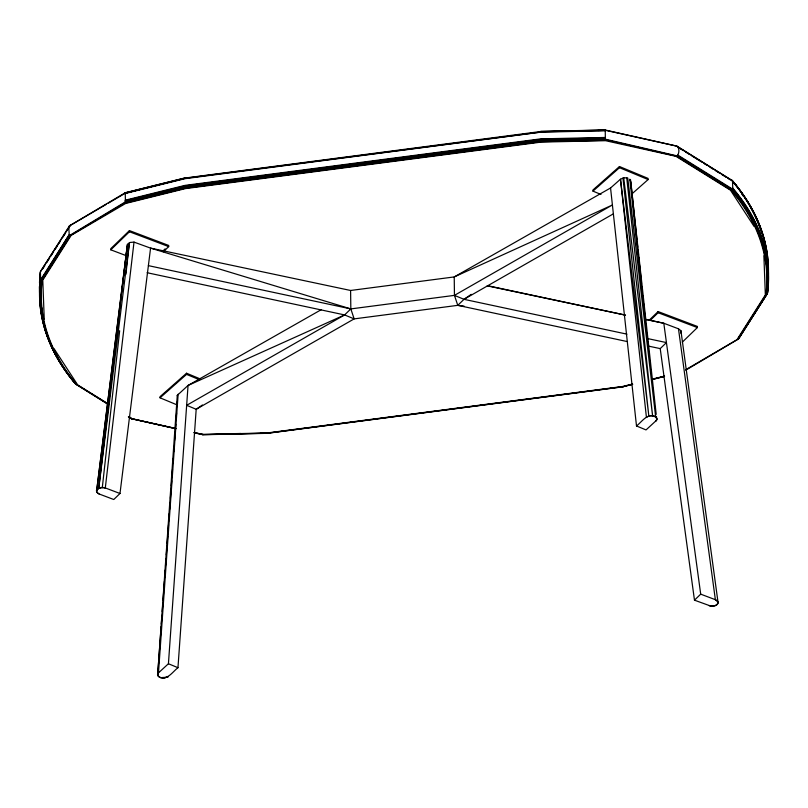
<?xml version="1.0" encoding="UTF-8"?>
<svg xmlns="http://www.w3.org/2000/svg" width="808" height="808" viewBox="0 0 808 808"><rect width="100%" height="100%" fill="white"/><g stroke="black" fill="none" stroke-linecap="round" stroke-linejoin="round"><path stroke-width="1.21" d="M108.08 404.111L77.083 384.84A322.089 196.071 -0.7 0 1 42.218 280.083L70.569 235.36L125.452 202.475L125.25 192.728L185.163 177.871M761.833 233.764A322.089 196.071 -0.7 0 0 731.442 180.002L732.523 180.942A322.089 196.071 -0.7 0 1 767.388 285.699L767.226 293.748L738.876 338.481L737.553 339.511L765.903 294.789A322.089 196.071 -0.7 0 0 731.018 190.042L676.518 156.136L605.364 139.733L605.242 129.967L540.845 131.371M680.76 333.149L680.922 330.694L678.478 328.805L663.802 323.25L645.299 319.301L663.802 323.25L700.698 594.153L694.476 600.172L711.05 606.182L715.04 605.818L717.655 604L717.817 601.596L715.373 599.698L700.698 594.153M321.433 309.565L188.052 385.446L177.285 395.344L157.712 674.316L161.156 626.553M178.144 394.213L158.509 672.509L157.479 674.852L159.186 677.064C167.195 680.912 172.569 671.791 177.962 667.701L196.192 409.282L202.424 404.98M168.054 676.468L164.812 677.892L160.792 677.73L158.025 676.084L157.651 673.64L168.428 663.742L188.052 385.446L344.612 314.928L350.834 308.909L454.45 295.364L612.413 204.98L454.227 276.932L350.601 290.476L150.571 248.117L134.007 242.107L130.007 242.471L127.391 244.238L98.728 488.315L96.364 490.799L97.576 493.132L99.081 493.961L113.766 499.516L119.988 493.496L150.571 248.117L350.834 308.909L354.156 318.887L196.192 409.282L186.658 405.313L344.612 314.928L354.156 318.887L457.772 305.343L464.014 306.091M161.337 624.039L161.974 615.241M162.246 611.474L162.792 603.93M163.064 600.162L163.6 592.617M163.873 588.85L164.418 581.305M164.691 577.538L165.236 569.994M165.509 566.226L166.054 558.682M166.327 554.914L166.872 547.37M167.145 543.602L167.69 536.058M167.953 532.28L168.498 524.745M168.771 520.968L169.316 513.433M169.589 509.656L170.044 503.374M170.407 498.344L170.862 492.062M171.316 485.78L171.68 480.75M172.124 474.468L172.488 469.438M172.942 463.156L173.306 458.126M173.76 451.844L174.124 446.814M174.578 440.532L174.942 435.502M175.397 429.22L175.76 424.19M176.215 417.898L176.568 412.878M177.023 406.586L177.386 401.566M102.303 487.557L119.655 330.724M125.907 274.266L129.371 242.895L98.728 488.315L96.798 489.618L96.647 492.072L99.081 493.961M134.007 242.107L105.303 487.941L119.988 493.496M98.788 488.274L103.414 487.487L105.303 487.941L101.424 487.446L97.849 488.608L96.718 490.264L127.351 244.844M96.718 490.264L127.23 246.692M202.959 434.3L194.173 432.805M39.511 282.891A322.089 196.071 -0.7 0 1 40.4 271.892L69.478 225.816L125.25 192.728M40.4 271.892L40.612 279.012A322.089 196.071 -0.7 0 0 75.477 383.77L76.558 384.709A322.089 196.071 -0.7 0 1 41.693 279.952L70.043 235.219L125.361 201.909L185.184 187.062L540.956 140.552L605.263 139.168L677.043 155.863L731.563 189.759L732.735 188.062L732.523 180.942M739.249 337.552L738.876 338.481M655.955 421.16L656.985 418.817L655.278 416.595C647.269 412.757 641.895 421.867 636.502 425.968L646.036 429.927L656.813 420.019L656.439 417.584L653.672 415.938L649.652 415.767L646.41 417.201L620.473 179.214L623.705 177.78L627.735 177.952L655.692 417.14L629.826 179.194L630.866 182.042L636.906 239.633M676.518 156.136C679.589 154.631 679.841 146.925 676.397 145.975L730.917 179.871M42.763 268.862L44.794 265.66M46.814 262.469L49.52 258.207M50.874 256.075L53.57 251.823M54.924 249.692L57.62 245.43M58.974 243.299L60.317 241.168M63.024 236.916L65.044 233.714M67.074 230.522L70.448 225.2L40.774 270.963M69.478 225.816L68.751 227.159L69.225 234.673L40.875 279.396A322.089 196.071 -0.7 0 0 75.74 384.154L108.171 404.414M69.225 234.673L41.238 279.719A322.089 196.071 -0.7 0 0 76.103 384.477M677.841 155.106L732.361 188.991A322.089 196.071 -0.7 0 1 767.236 293.748L738.068 339.239L685.891 370.084M738.522 338.895L766.873 294.163A322.089 196.071 -0.7 0 0 731.987 189.415L677.488 155.51M680.922 330.694L718.1 602.859L716.615 605.061L713.04 606.222L709.161 605.727M163.357 251.763L168.69 246.602L168.68 245.44L129.431 230.603L110.777 248.662L110.787 249.813L126.947 255.934M110.787 249.813L129.442 231.755L129.431 230.603M163.347 250.601L165.125 248.884M622.978 178.103L648.844 416.13L620.473 179.214L610.555 187.981L454.227 276.932L454.45 295.364L457.772 305.343L463.994 299.324L471.236 294.344M649.218 320.17L658.106 311.575L697.355 326.422L697.365 327.573L682.265 342.198M650.127 320.463L658.126 312.726L658.106 311.575M694.476 600.172L660.217 348.612L666.438 342.592L647.915 338.633M200.273 378.932L186.537 373.225L160.034 396.667L160.045 397.819L177.225 404.949M160.045 397.819L186.547 374.377L186.537 373.225M631.664 194.122L648.107 179.568L648.097 178.417L619.473 166.529L592.961 189.971L592.981 191.132L600.99 194.455M592.981 191.132L619.484 167.69L619.473 166.529M71.013 225.018L106.302 204.343M108.444 203.091L125.553 193.072M685.659 369.761L736.987 339.693L765.348 294.96L763.883 255.823M454.45 295.364L463.994 299.324L613.232 213.928M167.963 677.185L162.145 677.548M125.179 192.88L185.264 177.982M125.129 193.152L184.961 178.305L543.673 131.664M126.775 192.769L131.654 191.557M134.098 190.951L141.42 189.133M143.864 188.527L151.187 186.709M153.631 186.103L160.964 184.285M163.398 183.679L167.064 182.77M169.508 182.164L184.153 178.528M125.109 193.536L184.941 178.689L540.714 132.169L605.02 130.785M125.2 200.212L185.022 185.375L540.794 138.855L605.101 137.471M125.23 200.748L185.052 185.901L540.825 139.39L605.131 138.006M125.28 201.323L185.113 186.476L540.885 139.966L605.192 138.582M125.452 202.475L185.284 187.638L541.057 141.117L605.364 139.733M125.563 203L185.386 188.153L541.168 141.642L605.475 140.259M632.391 384.063L622.625 386.487L266.842 432.997L202.535 434.381L194.051 432.492M651.925 379.215L664.55 376.104M622.736 386.729L632.502 384.305M652.036 379.457L664.247 376.427M622.837 386.84L632.765 384.255M652.137 379.578L664.509 376.376M185.002 178.033L541.037 131.472M266.963 433.239L622.998 386.679M267.064 433.361L622.928 386.83M540.784 131.522L605.344 130.088M560.065 131.31L582.76 130.815M597.9 130.492L605.465 130.33L675.831 145.945M540.734 131.795L605.04 130.411M223.129 433.866L240.784 433.492M260.964 433.058L267.266 432.916M202.656 434.623L267.216 433.189M202.757 434.744L267.155 433.341M487.234 285.86L625.523 315.14L487.446 285.648M463.994 299.324L626.937 334.148M457.772 305.343L626.887 341.491M647.875 345.976L660.217 348.612M148.389 265.64L350.834 308.909L350.601 290.476M147.107 272.72L344.612 314.928M175.851 428.462L132.169 418.766L128.957 416.776M605.152 129.987L676.922 146.107L732.26 180.558A322.089 196.071 -0.7 0 1 767.236 255.894M176.083 428.715L131.078 418.605L129.866 417.221M194.334 432.815L202.848 434.724M128.482 417.039L131.603 418.736L175.77 428.674M70.569 235.36L69.589 234.987M658.126 312.726L697.365 327.573M129.442 231.755L168.69 246.602M619.484 167.69L648.107 179.568M186.547 374.377L199.142 379.609M168.428 663.742L177.962 667.701M41.693 279.952L40.612 279.012M680.104 148.601L683.315 150.601M685.457 151.924L689.729 154.581M691.87 155.914L701.485 161.893M703.627 163.226L706.838 165.216M710.04 167.216L713.252 169.205M715.383 170.538L719.665 173.195M721.797 174.518L726.079 177.184M728.22 178.507L730.351 179.841M107.585 403.485L77.649 384.871L54.015 348.632M128.401 416.746L131.603 418.736M754.106 226.452L730.482 190.203L675.963 156.318L605.586 140.703L541.279 142.087L185.507 188.597L125.674 203.444L71.134 235.391L42.784 280.113L44.238 319.261M718.1 602.859L716.888 600.526L715.373 599.698L678.478 328.805M75.477 383.77L75.346 383.325A322.089 196.071 -0.7 0 1 40.481 278.568M177.285 395.344L177.386 395.971M623.705 177.78L652.601 415.868L626.745 177.912M630.492 179.598L656.207 414.353M656.48 416.847L656.753 419.342M610.555 187.981L636.502 425.968M637.169 242.127L637.704 247.137M637.966 249.642L638.492 254.651M638.754 257.156L639.28 262.166M639.542 264.671L640.067 269.67M640.33 272.175L640.855 277.184M641.118 279.689L641.512 283.446M641.905 287.204L642.299 290.961M642.825 295.96L643.219 299.718M643.612 303.475L644.006 307.232M644.4 310.989L644.663 313.494M645.188 318.504L645.451 321.008M645.976 326.008L646.238 328.513M646.764 333.522L647.026 336.027M647.551 341.037L647.814 343.541M767.6 275.215A322.089 196.071 -0.7 0 1 767.469 277.669M731.896 180.234A322.089 196.071 -0.7 0 1 755.53 216.473M756.056 217.625A322.089 196.071 -0.7 0 1 765.297 245.854M766.55 253.136A322.089 196.071 -0.7 0 1 767.014 256.803M768.004 265.711A322.089 196.071 -0.7 0 1 767.832 277.992M732.654 181.386A322.089 196.071 -0.7 0 1 767.519 286.143M741.795 193.991A322.089 196.071 -0.7 0 1 743.198 196.061M42.228 310.1A322.089 196.071 -0.7 0 1 41.764 307.686M40.006 293.021A322.089 196.071 -0.7 0 1 39.814 286.88M41.986 310.555A322.089 196.071 -0.7 0 1 41.521 308.141M40.42 300.829A322.089 196.071 -0.7 0 1 39.562 286.103M39.814 278.74A322.089 196.071 -0.7 0 1 40.521 271.417M41.865 311.029A322.089 196.071 -0.7 0 1 41.4 308.606M40.784 304.969A322.089 196.071 -0.7 0 1 39.441 286.577M732.735 188.062A322.089 196.071 -0.7 0 1 767.6 292.819M731.533 189.769A322.089 196.071 -0.7 0 1 766.428 294.516M732.583 188.547A322.089 196.071 -0.7 0 1 767.479 293.294"/></g></svg>
